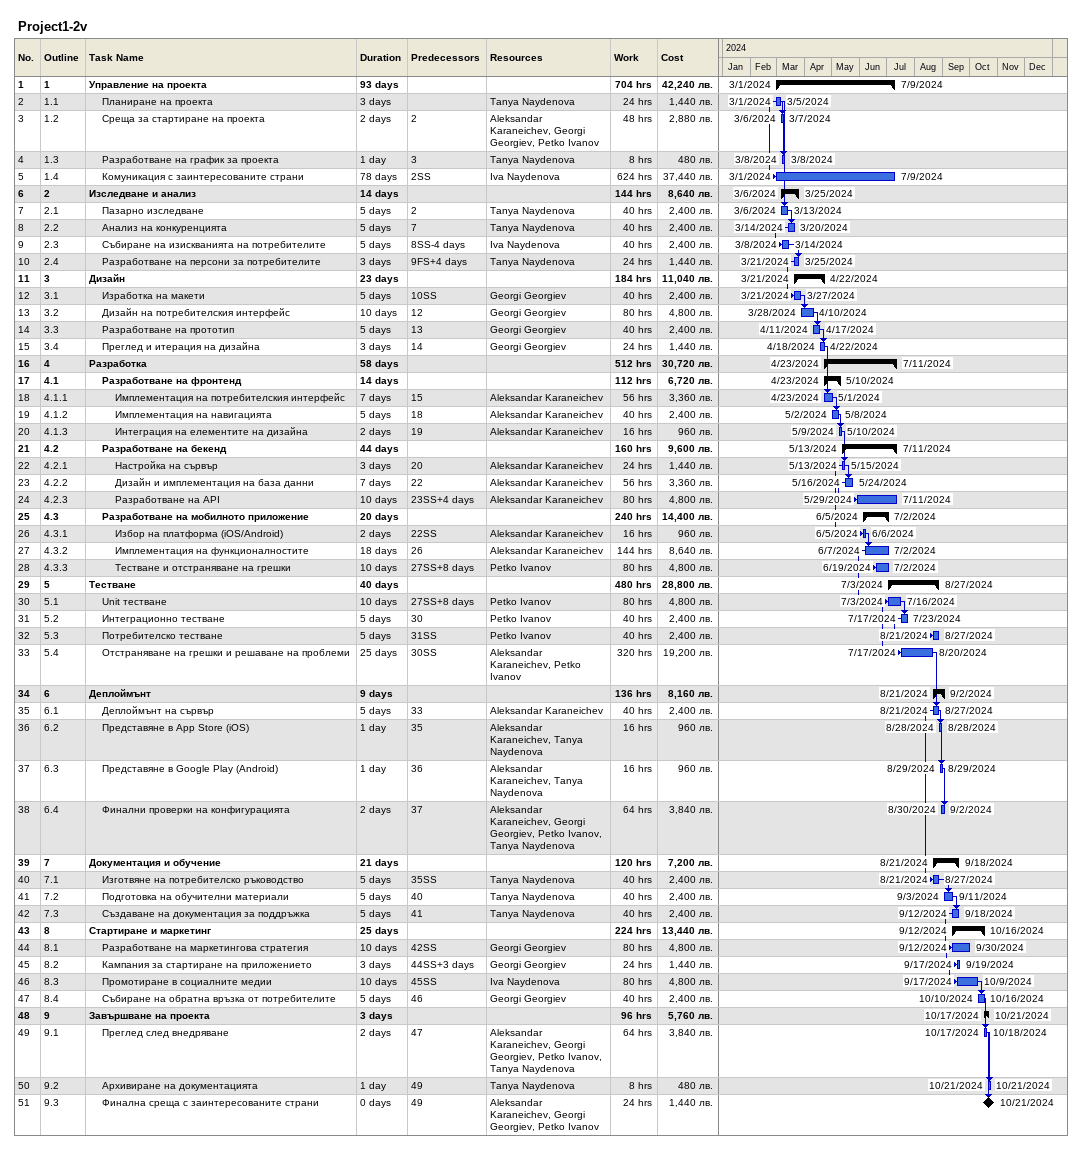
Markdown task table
Project1-2v

| ID | WBS | Task | Duration | Start | Finish | Predecessors | Resources | Work (h) | Cost (лв.) |
|---|---|---|---|---|---|---|---|---|---|
| 1 | 1 | **Управление на проекта** | 93d | 2024-03-01 | 2024-07-09 |  |  | 704 | 42240 |
| 2 | 1.1 | Планиране на проекта | 3d | 2024-03-01 | 2024-03-05 |  | Tanya Naydenova | 24 | 1440 |
| 3 | 1.2 | Среща за стартиране на проекта | 2d | 2024-03-06 | 2024-03-07 | 2 | Aleksandar Karaneichev, Georgi Georgiev, Petko Ivanov | 48 | 2880 |
| 4 | 1.3 | Разработване на график за проекта | 1d | 2024-03-08 | 2024-03-08 | 3 | Tanya Naydenova | 8 | 480 |
| 5 | 1.4 | Комуникация с заинтересованите страни | 78d | 2024-03-01 | 2024-07-09 | 2SS | Iva Naydenova | 624 | 37440 |
| 6 | 2 | **Изследване и анализ** | 14d | 2024-03-06 | 2024-03-25 |  |  | 144 | 8640 |
| 7 | 2.1 | Пазарно изследване | 5d | 2024-03-06 | 2024-03-13 | 2 | Tanya Naydenova | 40 | 2400 |
| 8 | 2.2 | Анализ на конкуренцията | 5d | 2024-03-14 | 2024-03-20 | 7 | Tanya Naydenova | 40 | 2400 |
| 9 | 2.3 | Събиране на изискванията на потребителите | 5d | 2024-03-08 | 2024-03-14 | 8SS-4d | Iva Naydenova | 40 | 2400 |
| 10 | 2.4 | Разработване на персони за потребителите | 3d | 2024-03-21 | 2024-03-25 | 9FS+4d | Tanya Naydenova | 24 | 1440 |
| 11 | 3 | **Дизайн** | 23d | 2024-03-21 | 2024-04-22 |  |  | 184 | 11040 |
| 12 | 3.1 | Изработка на макети | 5d | 2024-03-21 | 2024-03-27 | 10SS | Georgi Georgiev | 40 | 2400 |
| 13 | 3.2 | Дизайн на потребителския интерфейс | 10d | 2024-03-28 | 2024-04-10 | 12 | Georgi Georgiev | 80 | 4800 |
| 14 | 3.3 | Разработване на прототип | 5d | 2024-04-11 | 2024-04-17 | 13 | Georgi Georgiev | 40 | 2400 |
| 15 | 3.4 | Преглед и итерация на дизайна | 3d | 2024-04-18 | 2024-04-22 | 14 | Georgi Georgiev | 24 | 1440 |
| 16 | 4 | **Разработка** | 58d | 2024-04-23 | 2024-07-11 |  |  | 512 | 30720 |
| 17 | 4.1 | **Разработване на фронтенд** | 14d | 2024-04-23 | 2024-05-10 |  |  | 112 | 6720 |
| 18 | 4.1.1 | Имплементация на потребителския интерфейс | 7d | 2024-04-23 | 2024-05-01 | 15 | Aleksandar Karaneichev | 56 | 3360 |
| 19 | 4.1.2 | Имплементация на навигацията | 5d | 2024-05-02 | 2024-05-08 | 18 | Aleksandar Karaneichev | 40 | 2400 |
| 20 | 4.1.3 | Интеграция на елементите на дизайна | 2d | 2024-05-09 | 2024-05-10 | 19 | Aleksandar Karaneichev | 16 | 960 |
| 21 | 4.2 | **Разработване на бекенд** | 44d | 2024-05-13 | 2024-07-11 |  |  | 160 | 9600 |
| 22 | 4.2.1 | Настройка на сървър | 3d | 2024-05-13 | 2024-05-15 | 20 | Aleksandar Karaneichev | 24 | 1440 |
| 23 | 4.2.2 | Дизайн и имплементация на база данни | 7d | 2024-05-16 | 2024-05-24 | 22 | Aleksandar Karaneichev | 56 | 3360 |
| 24 | 4.2.3 | Разработване на API | 10d | 2024-05-29 | 2024-07-11 | 23SS+4d | Aleksandar Karaneichev | 80 | 4800 |
| 25 | 4.3 | **Разработване на мобилното приложение** | 20d | 2024-06-05 | 2024-07-02 |  |  | 240 | 14400 |
| 26 | 4.3.1 | Избор на платформа (iOS/Android) | 2d | 2024-06-05 | 2024-06-06 | 22SS | Aleksandar Karaneichev | 16 | 960 |
| 27 | 4.3.2 | Имплементация на функционалностите | 18d | 2024-06-07 | 2024-07-02 | 26 | Aleksandar Karaneichev | 144 | 8640 |
| 28 | 4.3.3 | Тестване и отстраняване на грешки | 10d | 2024-06-19 | 2024-07-02 | 27SS+8d | Petko Ivanov | 80 | 4800 |
| 29 | 5 | **Тестване** | 40d | 2024-07-03 | 2024-08-27 |  |  | 480 | 28800 |
| 30 | 5.1 | Unit тестване | 10d | 2024-07-03 | 2024-07-16 | 27SS+8d | Petko Ivanov | 80 | 4800 |
| 31 | 5.2 | Интеграционно тестване | 5d | 2024-07-17 | 2024-07-23 | 30 | Petko Ivanov | 40 | 2400 |
| 32 | 5.3 | Потребителско тестване | 5d | 2024-08-21 | 2024-08-27 | 31SS | Petko Ivanov | 40 | 2400 |
| 33 | 5.4 | Отстраняване на грешки и решаване на проблеми | 25d | 2024-07-17 | 2024-08-20 | 30SS | Aleksandar Karaneichev, Petko Ivanov | 320 | 19200 |
| 34 | 6 | **Деплоймънт** | 9d | 2024-08-21 | 2024-09-02 |  |  | 136 | 8160 |
| 35 | 6.1 | Деплоймънт на сървър | 5d | 2024-08-21 | 2024-08-27 | 33 | Aleksandar Karaneichev | 40 | 2400 |
| 36 | 6.2 | Представяне в App Store (iOS) | 1d | 2024-08-28 | 2024-08-28 | 35 | Aleksandar Karaneichev, Tanya Naydenova | 16 | 960 |
| 37 | 6.3 | Представяне в Google Play (Android) | 1d | 2024-08-29 | 2024-08-29 | 36 | Aleksandar Karaneichev, Tanya Naydenova | 16 | 960 |
| 38 | 6.4 | Финални проверки на конфигурацията | 2d | 2024-08-30 | 2024-09-02 | 37 | Aleksandar Karaneichev, Georgi Georgiev, Petko Ivanov, Tanya Naydenova | 64 | 3840 |
| 39 | 7 | **Документация и обучение** | 21d | 2024-08-21 | 2024-09-18 |  |  | 120 | 7200 |
| 40 | 7.1 | Изготвяне на потребителско ръководство | 5d | 2024-08-21 | 2024-08-27 | 35SS | Tanya Naydenova | 40 | 2400 |
| 41 | 7.2 | Подготовка на обучителни материали | 5d | 2024-09-03 | 2024-09-11 | 40 | Tanya Naydenova | 40 | 2400 |
| 42 | 7.3 | Създаване на документация за поддръжка | 5d | 2024-09-12 | 2024-09-18 | 41 | Tanya Naydenova | 40 | 2400 |
| 43 | 8 | **Стартиране и маркетинг** | 25d | 2024-09-12 | 2024-10-16 |  |  | 224 | 13440 |
| 44 | 8.1 | Разработване на маркетингова стратегия | 10d | 2024-09-12 | 2024-09-30 | 42SS | Georgi Georgiev | 80 | 4800 |
| 45 | 8.2 | Кампания за стартиране на приложението | 3d | 2024-09-17 | 2024-09-19 | 44SS+3d | Georgi Georgiev | 24 | 1440 |
| 46 | 8.3 | Промотиране в социалните медии | 10d | 2024-09-17 | 2024-10-09 | 45SS | Iva Naydenova | 80 | 4800 |
| 47 | 8.4 | Събиране на обратна връзка от потребителите | 5d | 2024-10-10 | 2024-10-16 | 46 | Georgi Georgiev | 40 | 2400 |
| 48 | 9 | **Завършване на проекта** | 3d | 2024-10-17 | 2024-10-21 |  |  | 96 | 5760 |
| 49 | 9.1 | Преглед след внедряване | 2d | 2024-10-17 | 2024-10-18 | 47 | Aleksandar Karaneichev, Georgi Georgiev, Petko Ivanov, Tanya Naydenova | 64 | 3840 |
| 50 | 9.2 | Архивиране на документацията | 1d | 2024-10-21 | 2024-10-21 | 49 | Tanya Naydenova | 8 | 480 |
| 51 | 9.3 | Финална среща с заинтересованите страни | 0d | 2024-10-21 | 2024-10-21 | 49 | Aleksandar Karaneichev, Georgi Georgiev, Petko Ivanov | 24 | 1440 |
